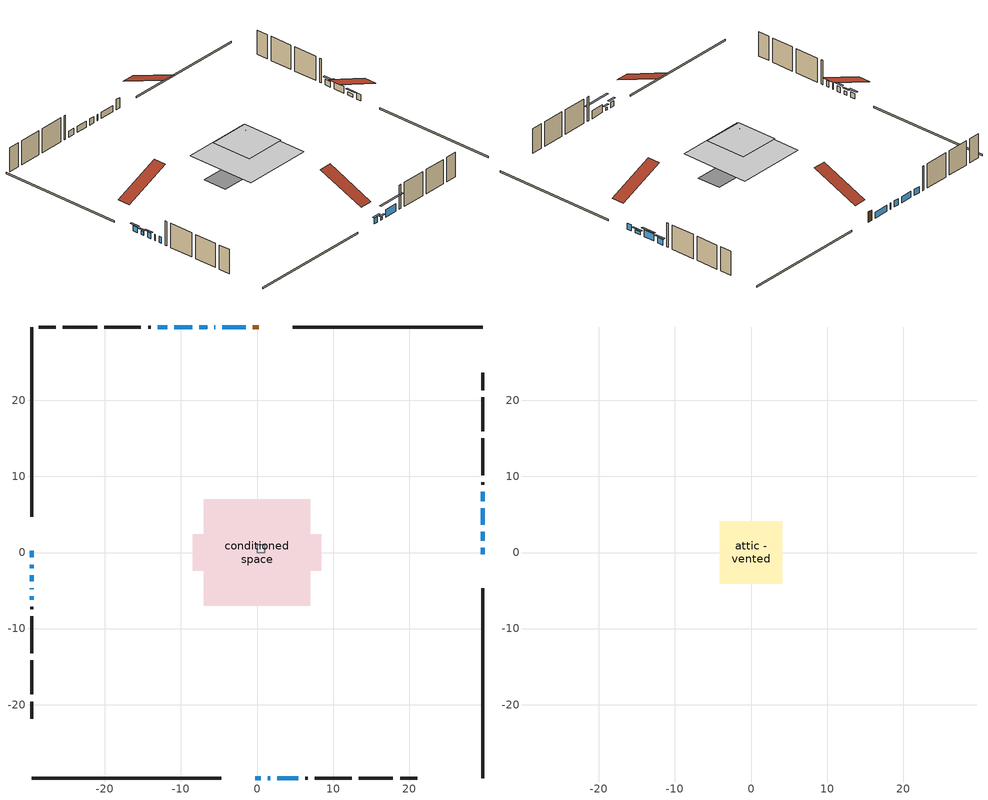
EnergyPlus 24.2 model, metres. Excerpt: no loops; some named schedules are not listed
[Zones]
conditioned space
 floor outside (Floor1 construction): -0.73,-0.73 -0.73,0.73 0.73,0.73 0.73,-0.73 z0
 floor adiabatic (AdiabaticFloorConstruction): -7.01,-7.01 -7.01,7.01 7.01,7.01 7.01,-7.01 z2.44
 floor foundation (Slab1 construction): -8.45,-2.41 -8.45,2.41 8.45,2.41 8.45,-2.41 z0
 wall outside (RimJoist1 construction): 29.65,29.65 4.68,29.65 / -29.65,-29.65 -4.68,-29.65 / -29.65,29.65 -29.65,4.68 / 29.65,-29.65 29.65,-4.68 z0:0.3
 wall outside (AdiabaticWallConstruction 1): 0.26,29.65 -0.57,29.65 z0:2.03
 wall outside (AdiabaticWallConstruction): 29.65,-0.26 29.65,0.6 / -1.49,29.65 -4.54,29.65 / -5.47,29.65 -5.65,29.65 / -6.57,29.65 -7.57,29.65 / -8.5,29.65 -10.85,29.65 / -11.78,29.65 -13.07,29.65 / -29.65,-4.71 -29.65,-4.84 / -29.65,-5.77 -29.65,-6.2 z0:1.22; -0.26,-29.65 0.5,-29.65 / -29.65,0.26 -29.65,-0.66 / -29.65,-3.02 -29.65,-3.78 / 29.65,6.74 29.65,7.96 z0:1.07; 1.43,-29.65 1.74,-29.65 z0:0.51; 2.66,-29.65 5.41,-29.65 z0:1.52; -29.65,-1.58 -29.65,-2.09 z0:0.76; 29.65,1.52 29.65,2.75 z0:0.61; 29.65,3.67 29.65,5.81 z0:1.37
 wall outside (Wall1 construction): -13.99,29.65 -14.33,29.65 / 6.34,-29.65 6.67,-29.65 / -29.65,-7.13 -29.65,-7.46 / 29.65,8.89 29.65,9.22 z0:4.88
 wall outside (Wall2 construction): -15.26,29.65 -20.1,29.65 / 7.6,-29.65 12.44,-29.65 / -29.65,-8.39 -29.65,-13.23 / 29.65,10.15 29.65,14.99 z0:4.88
 wall outside (Wall3 construction): -21.03,29.65 -25.53,29.65 / 13.37,-29.65 17.87,-29.65 / -29.65,-14.16 -29.65,-18.66 / 29.65,15.92 29.65,20.42 z0:4.88
 wall outside (Wall4 construction): -26.46,29.65 -28.72,29.65 / 18.8,-29.65 21.06,-29.65 / -29.65,-19.59 -29.65,-21.85 / 29.65,21.35 29.65,23.61 z0:4.88
 window (WindowConstruction): 29.65,-0.26 29.65,0.6 z0:1.22
 window (WindowConstruction 7): -1.49,29.65 -4.54,29.65 z0:1.22
 window (WindowConstruction 8): -5.47,29.65 -5.64,29.65 z0:1.22
 window (WindowConstruction 9): -6.57,29.65 -7.57,29.65 z0:1.22
 window (WindowConstruction 10): -0.26,-29.65 0.5,-29.65 z0:1.07
 window (WindowConstruction 11): 1.43,-29.65 1.74,-29.65 z0:0.51
 window (WindowConstruction 12): 2.67,-29.65 5.41,-29.65 z0:1.52
 window (WindowConstruction 13): -29.65,0.26 -29.65,-0.65 z0:1.07
 window (WindowConstruction 14): -29.65,-1.58 -29.65,-2.09 z0:0.76
 window (WindowConstruction 15): -29.65,-3.02 -29.65,-3.78 z0:1.07
 window (WindowConstruction 16): -8.5,29.65 -10.85,29.65 z0:1.22
 window (WindowConstruction 1): -11.78,29.65 -13.07,29.65 z0:1.22
 window (WindowConstruction 2): -29.65,-4.71 -29.65,-4.84 z0:1.22
 window (WindowConstruction 3): -29.65,-5.77 -29.65,-6.2 z0:1.22
 window (WindowConstruction 4): 29.65,1.53 29.65,2.75 z0:0.61
 window (WindowConstruction 5): 29.65,3.67 29.65,5.81 z0:1.37
 window (WindowConstruction 6): 29.65,6.74 29.65,7.96 z0:1.07
 door (Door): 0.26,29.65 -0.57,29.65 z0:2.03
 ceiling adiabatic (AdiabaticFloorConstruction): 7.01,-7.01 7.01,7.01 -7.01,7.01 -7.01,-7.01 z2.44
furnace airloop ret air zone
 floor adiabatic (AdiabaticConst): 0,0 0,1 1,1 1,0 z0
 wall adiabatic (AdiabaticConst): 0,1 0,0 1,0 1,1 0,1 z0:1
 ceiling adiabatic (AdiabaticConst): 1,0 1,1 0,1 0,0 z1
attic - vented
 floor to conditioned space (Floor2 construction Reversed): -4.13,-4.13 -4.13,4.13 4.13,4.13 4.13,-4.13 z4.88
 floor to conditioned space (Floor3 construction Reversed): -2.67,-2.67 -2.67,2.67 2.67,2.67 2.67,-2.67 z4.88
 roof outside (Roof1 construction): 1.19,29.65,4.88 1.19,20.2,8.81 3.75,20.2,8.81 3.75,29.65,4.88; -1.19,-29.65,4.88 -1.19,-20.2,8.81 -3.75,-20.2,8.81 -3.75,-29.65,4.88; -29.65,1.19,4.88 -20.2,1.19,8.81 -20.2,3.75,8.81 -29.65,3.75,4.88; 29.65,-1.19,4.88 20.2,-1.19,8.81 20.2,-3.75,8.81 29.65,-3.75,4.88
shading: 0.91,-29.65 -0.67,-29.65 -0.67,-29.94 0.91,-29.94 z1.48; 2.15,-29.65 1.02,-29.65 1.02,-29.94 2.15,-29.94 z0.92; 6.93,-29.65 1.14,-29.65 1.14,-29.94 6.93,-29.94 z3.04; -29.65,-1.07 -29.65,0.67 -29.94,0.67 -29.94,-1.07 z1.48; -29.65,-2.5 -29.65,-1.17 -29.94,-1.17 -29.94,-2.5 z1.17; -29.65,-4.19 -29.65,-2.61 -29.94,-2.61 -29.94,-4.19 z1.48; 29.65,3.16 29.65,1.11 29.94,1.11 29.94,3.16 z1.02; 29.65,6.22 29.65,3.26 29.94,3.26 29.94,6.22 z1.78; 29.65,8.37 29.65,6.33 29.94,6.33 29.94,8.37 z1.48
[Building]
Building 1: Terrain=Suburbs
[Site:Location]
Vancouver Intl AP_BC: Latitude {deg}=49.19; Longitude {deg}=-123.18; Time Zone {hr}=-8; Elevation {m}=4; Keep Site Location Information=Yes
[Site:GroundTemperature:Shallow]
8.06451, 6.96315, 6.87495, 7.3976, 9.49575, 11.5841, 13.3946, 14.5416, 14.639, 13.7062, 11.9418, 9.91751
[Site:WaterMainsTemperature]
Calculation Method=Schedule; Temperature Schedule=mains temperature schedule
[Material] Roughness=Rough; Thermal Absorptance=0.9
Name | Thickness {m} | Conductivity {W/m-K} | Density {kg/m3} | Specific Heat {J/kg-K} | Solar Absorptance | Visible Absorptance
asphalt or fiberglass shingles | 0.00635 | 0.162714 | 1121.4 | 1465.45 | 0.4 | 0.4
ceiling stud and cavity | 0.1397 | 0.0899514 | 65.682 | 1177.47 | 0.7 | 0.7
ceiling stud and cavity 1 | 0.1397 | 0.0900535 | 65.682 | 1177.47 | 0.7 | 0.7
concrete 4.0 in. | 0.1016 | 1.803125 | 2242.8 | 837.4 | 0.7 | 0.7
door material | 0.04445 | 0.188738 | 512.64 | 1214.23 | 0.7 | 0.7
floor covering | 0.0127 | 0.0433444 | 54.468 | 1339.84 | 0.6 | 0.6
floor rigid ins; wall rigid ins | 0.512978 | 0.029427 | 32.04 | 1214.23 | 0.7 | 0.7
floor stud and cavity | 0.1397 | 2.13291 | 92.3553 | 1139.71 | 0.7 | 0.7
floor stud and cavity 1 | 0.1397 | 1.75129 | 37.0049 | 1207.88 | 0.7 | 0.7
furniture material conditioned space 1 | 0.1524 | 0.115458 | 640.8 | 1214.23 | 0.6 | 0.6
gypsum board | 0.00254 | 0.160291 | 801 | 837.4 | 0.6 | 0.6
gypsum board 1 | 0.0127 | 0.160291 | 801 | 837.4 | 0.6 | 0.6
osb sheathing 0.5 in. | 0.0127 | 0.115458 | 512.64 | 1214.23 | 0.7 | 0.7
osb sheathing 0.75 in. | 0.01905 | 0.115458 | 512.64 | 1214.23 | 0.7 | 0.7
rim joist stud and cavity | 0.0508 | 0.145373 | 50.32683 | 1063.81 | 0.6 | 0.6
wall stud and cavity | 0.0889 | 1.11658 | 50.32683 | 1063.81 | 0.7 | 0.7
wall stud and cavity 1 | 0.1397 | 0.104945 | 139.0536 | 1170.24 | 0.7 | 0.7
wall stud and cavity 2 | 0.1397 | 0.105084 | 139.0536 | 1170.24 | 0.7 | 0.7
wall stud and cavity 3 | 0.1397 | 0.10453 | 139.0536 | 1170.24 | 0.7 | 0.7
wall stud and cavity 4 | 0.0889 | 0.380278 | 52.3479 | 1209.89 | 0.7 | 0.7
wall stud and cavity 5 | 0.0889 | 0.391764 | 83.0341 | 1211.67 | 0.7 | 0.7
wood siding | 0.00254 | 0.102417 | 544.68 | 1172.36 | 0.4 | 0.4
wood siding 1 | 0.0254 | 0.102417 | 544.68 | 1172.36 | 0.4 | 0.4
wood siding 2; wood siding 3; wood siding 4 | 0.0254 | 0.102417 | 544.68 | 1172.36 | 0.7 | 0.7
[Material:NoMass]
Adiabatic: Roughness=Rough; Thermal Resistance {m2-K/W}=176.1; Thermal Absorptance=0.9; Solar Absorptance=0.7; Visible Absorptance=0.7
[WindowMaterial:SimpleGlazingSystem]
Name | U-Factor {W/m2-K} | Solar Heat Gain Coefficient
WindowMaterial | 3.62427 | 0.61
WindowMaterial 1 | 3.1547 | 0.64
WindowMaterial 10 | 2.63289 | 0.67
WindowMaterial 11 | 3.21602 | 0.64
WindowMaterial 12 | 3.90306 | 0.6
WindowMaterial 13 | 2.75326 | 0.67
WindowMaterial 2 | 4.89671 | 0.53
WindowMaterial 3 | 3.89568 | 0.6
WindowMaterial 4 | 2.73736 | 0.67
WindowMaterial 5 | 3.06101 | 0.65
WindowMaterial 6 | 2.64254 | 0.67
WindowMaterial 7 | 4.45212 | 0.56
WindowMaterial 8 | 3.09224 | 0.65
WindowMaterial 9 | 3.3398 | 0.63
[Construction]
AdiabaticConst: Adiabatic
AdiabaticFloorConstruction: floor stud and cavity 1, floor rigid ins, osb sheathing 0.75 in., floor covering
AdiabaticWallConstruction: wood siding 3, wall rigid ins, wall stud and cavity 4, gypsum board 1
AdiabaticWallConstruction 1: wood siding 4, wall rigid ins, wall stud and cavity 4, gypsum board 1
Door: door material
Floor1 construction: floor stud and cavity, osb sheathing 0.75 in., floor covering
Floor2 construction Reversed: gypsum board 1, ceiling stud and cavity
Floor3 construction Reversed: gypsum board 1, ceiling stud and cavity 1
furniture construction conditioned space 1: furniture material conditioned space 1
PartitionWallConstruction: gypsum board 1, wall stud and cavity 5, gypsum board 1
RimJoist1 construction: wood siding 2, rim joist stud and cavity
Roof1 construction: asphalt or fiberglass shingles
Slab1 construction: concrete 4.0 in.
Wall1 construction: wood siding, wall stud and cavity, gypsum board
Wall2 construction: wood siding 1, osb sheathing 0.5 in., wall stud and cavity 1, gypsum board 1
Wall3 construction: wood siding 1, osb sheathing 0.5 in., wall stud and cavity 2, gypsum board 1
Wall4 construction: wood siding 1, osb sheathing 0.5 in., wall stud and cavity 3, gypsum board 1
WindowConstruction; WindowConstruction 3: WindowMaterial
WindowConstruction 1: WindowMaterial 1
WindowConstruction 10; WindowConstruction 15: WindowMaterial 9
WindowConstruction 11; WindowConstruction 2: WindowMaterial 2
WindowConstruction 12: WindowMaterial 10
WindowConstruction 13: WindowMaterial 11
WindowConstruction 14: WindowMaterial 12
WindowConstruction 16: WindowMaterial 13
WindowConstruction 4: WindowMaterial 3
WindowConstruction 5: WindowMaterial 4
WindowConstruction 6: WindowMaterial 5
WindowConstruction 7: WindowMaterial 6
WindowConstruction 8: WindowMaterial 7
WindowConstruction 9: WindowMaterial 8
[Zone] Multiplier=1
Name | Volume {m3} | Part of Total Floor Area
attic - vented | 60.8802 | Yes
conditioned space | 478.8 | Yes
furnace airloop ret air zone | 1 | No
[Space]
Name | Zone | Volume {m3} | Space Type
attic - vented 1 | attic - vented | 60.8802
conditioned space 1 | conditioned space | 478.8
furnace airloop ret air space | furnace airloop ret air zone |  | Plenum Space Type
[OtherEquipment] Design Level Calculation Method=EquipmentLevel
Name | Fuel Type | Zone or ZoneList or Space or SpaceList | Schedule | Design Level {W} | Fraction Latent | Fraction Radiant | Fraction Lost
furnace airloop_0 RetCondToDZ; furnace airloop_0 SupCondToDZ; furnace airloop_0 SupSensLkToDZ | None | attic - vented 1 | Always On Discrete | 0 | 0 | 0 | 0
furnace airloop_0 SupLatLkToDZ | None | attic - vented 1 | Always On Discrete | 0 | 1 | 0 | 0
clothes dryer 1 | Electricity | conditioned space 1 | clothes dryer schedule | 0 | 0.015 | 0.081 | 0.85
cooking range 1 | Electricity | conditioned space 1 | cooking range schedule | 0 | 0.08 | 0.432 | 0.2
furnace airloop_0 SupCondToLv; furnace airloop_0 SupSensLkToCond; mech vent house fan sensible load | None | conditioned space 1 | Always On Discrete | 0 | 0 | 0 | 0
furnace airloop_0 SupLatLkToCond; mech vent house fan latent load | None | conditioned space 1 | Always On Discrete | 0 | 1 | 0 | 0
general water use latent | None | conditioned space 1 | general water use schedule | 62.594 | 1 | 0 | 0
general water use sensible | None | conditioned space 1 | general water use schedule | -61.6891 | 0 | 0.6 | 0
water heater energy adjustment1 | NaturalGas | conditioned space 1 | Always On Discrete | 0.01 | 0 | 0 | 1
furnace airloop_0 RetCondToRP; furnace airloop_0 RetSensLkToRP | None | furnace airloop ret air space | Always On Discrete | 0 | 0 | 0 | 0
furnace airloop_0 RetLatLkToRP | None | furnace airloop ret air space | Always On Discrete | 0 | 1 | 0 | 0
[ZoneInfiltration:DesignFlowRate] Schedule=Always On Discrete; Design Flow Rate Calculation Method=Flow/Zone; Design Flow Rate {m3/s}=0
Name | Zone or ZoneList or Space or SpaceList
attic_vented 1 duct leakage imbalance infil flow | attic - vented 1
infil flow; natural vent flow; whole house fan flow | conditioned space 1
[ZoneInfiltration:EffectiveLeakageArea]
infil attic - vented 1: Zone or Space=attic - vented 1; Schedule=Always On Discrete; Effective Air Leakage Area {cm2}=3998.07; Stack Coefficient=0.000273631; Wind Coefficient=1.11764e-05
[ZoneMixing] Schedule=Always On Continuous; Design Flow Rate Calculation Method=Flow/Zone; Design Flow Rate {m3/s}=0
Name | Zone or Space | Source Zone or Space
furnace airloop_0 ZoneMixCondToDZ mix; whole house fan mix | attic - vented | conditioned space
furnace airloop_0 ZoneMixDZToCond mix | conditioned space | attic - vented
[SurfaceProperty:ExposedFoundationPerimeter]
Slab1: Exposed Perimeter Calculation Method=TotalExposedPerimeter; Total Exposed Perimeter {m}=43.434
[InternalMass] Zone or ZoneList=conditioned space; Space or SpaceList=conditioned space 1
Name | Construction | Surface Area {m2}
furniture mass conditioned space 1 | furniture construction conditioned space 1 | 112.088
partition wall mass | PartitionWallConstruction | 280.219
[Lights]
interior lighting: Zone or ZoneList or Space or SpaceList=conditioned space 1; Schedule=interior lighting schedule; Design Level Calculation Method=LightingLevel; Lighting Level {W}=343.2; Return Air Fraction=0; Fraction Radiant=0.6; Fraction Visible=0.2; Fraction Replaceable=1
[People]
occupants: Zone or ZoneList or Space or SpaceList=conditioned space 1; Number of People Schedule=occupants schedule; Number of People Calculation Method=People; Number of People=3; Fraction Radiant=0.314171; Sensible Heat Fraction=0.56303; Activity Level Schedule=occupants activity schedule; Carbon Dioxide Generation Rate {m3/s-W}=0; Enable ASHRAE 55 Comfort Warnings=No; Mean Radiant Temperature Calculation Type=EnclosureAveraged
[ElectricEquipment] Zone or ZoneList or Space or SpaceList=conditioned space 1; Design Level Calculation Method=EquipmentLevel
Name | Schedule | Design Level {W} | Fraction Latent | Fraction Radiant | Fraction Lost
clothes dryer | clothes dryer schedule | 140.772 | 0.015 | 0.081 | 0.85
clothes washer | clothes washer schedule | 32.1985 | 0.03 | 0.162 | 0.7
cooking range | cooking range schedule | 215.147 | 0.08 | 0.432 | 0.2
dishwasher | dishwasher schedule | 66.8632 | 0.3 | 0.18 | 0.4
fridge | fridge schedule | 72.9452 | 0 | 0.6 | 0
mech vent bath fan 0 | mech vent bath fan 0 schedule | 25.1 | 0 | 0 | 1
mech vent bath fan 1 | mech vent bath fan 1 schedule | 25.1 | 0 | 0 | 1
mech vent house fan | mech vent house fan schedule | 0 | 0 | 0 | 1
mech vent house fan cfis | mech vent house fan cfis schedule | 0 | 0 | 0 | 0
mech vent range fan 0 | mech vent range fan 0 schedule | 57 | 0 | 0 | 1
misc plug loads | misc plug loads schedule | 494.7 | 0.045 | 0.513 | 0.1
whole house fan | Always On Discrete | 0 | 0 | 0 | 1
[SpaceList]
Plenum Space Type: furnace airloop ret air space
[AirLoopHVAC:ReturnPlenum]
Air Loop HVAC Return Plenum 1: Zone=furnace airloop ret air zone
[Foundation:Kiva]
Foundation Kiva 1: Initial Indoor Air Temperature {C}=18; Wall Height Above Grade {m}=0.1016; Wall Depth Below Slab {m}=0.2032
[Foundation:Kiva:Settings]
Soil Conductivity {W/m-K}=0.849921; Soil Density {kg/m3}=1842.3; Soil Specific Heat {J/kg-K}=418.7; Ground Solar Absorptivity=0.9; Ground Thermal Absorptivity=0.9; Ground Surface Roughness {m}=0.03; Far-Field Width {m}=40; Deep-Ground Boundary Condition=ZeroFlux; Deep-Ground Depth {m}=40; Minimum Cell Dimension {m}=0.2; Maximum Cell Growth Coefficient=3; Simulation Timestep=Timestep
[Exterior:Lights]
exterior lighting: Schedule=exterior lighting schedule; Design Level {W}=75.6
[EnergyManagementSystem:Sensor] Output:Variable or Output:Meter Index Key=attic - vented
Name | Output:Variable or Output:Meter
furnace_airloop_0_DZ_T_s | Zone Air Temperature
furnace_airloop_0_DZ_W_s | Zone Mean Air Humidity Ratio
[Schedule:Constant]
Name | Hourly Value
Always On Discrete; Always On Continuous; mech vent house fan schedule; mech vent house fan cfis schedule | 1
occupants activity schedule | 117.228
fridge schedule | 0
[Schedule:Week:Daily]
interior lighting schedule Week Rule - Jan1-Jan27: interior lighting schedule day, interior lighting schedule day, interior lighting schedule day, interior lighting schedule day, interior lighting schedule day, interior lighting schedule day, interior lighting schedule day, interior lighting schedule default day, interior lighting schedule default day, interior lighting schedule default day, interior lighting schedule default day, interior lighting schedule default day
interior lighting schedule Week Rule - Jan28-Feb3: interior lighting schedule day, interior lighting schedule day, interior lighting schedule day, interior lighting schedule day, interior lighting schedule day 1, interior lighting schedule day 1, interior lighting schedule day 1, interior lighting schedule default day, interior lighting schedule default day, interior lighting schedule default day, interior lighting schedule default day, interior lighting schedule default day
interior lighting schedule Week Rule - Feb4-Feb24: interior lighting schedule day 1, interior lighting schedule day 1, interior lighting schedule day 1, interior lighting schedule day 1, interior lighting schedule day 1, interior lighting schedule day 1, interior lighting schedule day 1, interior lighting schedule default day, interior lighting schedule default day, interior lighting schedule default day, interior lighting schedule default day, interior lighting schedule default day
interior lighting schedule Week Rule - Feb25-Mar3: interior lighting schedule day 1, interior lighting schedule day 1, interior lighting schedule day 1, interior lighting schedule day 1, interior lighting schedule day 2, interior lighting schedule day 2, interior lighting schedule day 2, interior lighting schedule default day, interior lighting schedule default day, interior lighting schedule default day, interior lighting schedule default day, interior lighting schedule default day
interior lighting schedule Week Rule - Mar4-Mar31: interior lighting schedule day 2, interior lighting schedule day 2, interior lighting schedule day 2, interior lighting schedule day 2, interior lighting schedule day 2, interior lighting schedule day 2, interior lighting schedule day 2, interior lighting schedule default day, interior lighting schedule default day, interior lighting schedule default day, interior lighting schedule default day, interior lighting schedule default day
interior lighting schedule Week Rule - Apr1-Apr28: interior lighting schedule day 3, interior lighting schedule day 3, interior lighting schedule day 3, interior lighting schedule day 3, interior lighting schedule day 3, interior lighting schedule day 3, interior lighting schedule day 3, interior lighting schedule default day, interior lighting schedule default day, interior lighting schedule default day, interior lighting schedule default day, interior lighting schedule default day
interior lighting schedule Week Rule - Apr29-May5: interior lighting schedule day 3, interior lighting schedule day 3, interior lighting schedule day 4, interior lighting schedule day 4, interior lighting schedule day 4, interior lighting schedule day 4, interior lighting schedule day 4, interior lighting schedule default day, interior lighting schedule default day, interior lighting schedule default day, interior lighting schedule default day, interior lighting schedule default day
interior lighting schedule Week Rule - May6-May26: interior lighting schedule day 4, interior lighting schedule day 4, interior lighting schedule day 4, interior lighting schedule day 4, interior lighting schedule day 4, interior lighting schedule day 4, interior lighting schedule day 4, interior lighting schedule default day, interior lighting schedule default day, interior lighting schedule default day, interior lighting schedule default day, interior lighting schedule default day
interior lighting schedule Week Rule - May27-Jun2: interior lighting schedule day 4, interior lighting schedule day 4, interior lighting schedule day 4, interior lighting schedule day 4, interior lighting schedule day 4, interior lighting schedule day 5, interior lighting schedule day 5, interior lighting schedule default day, interior lighting schedule default day, interior lighting schedule default day, interior lighting schedule default day, interior lighting schedule default day
interior lighting schedule Week Rule - Jun3-Jun30: interior lighting schedule day 5, interior lighting schedule day 5, interior lighting schedule day 5, interior lighting schedule day 5, interior lighting schedule day 5, interior lighting schedule day 5, interior lighting schedule day 5, interior lighting schedule default day, interior lighting schedule default day, interior lighting schedule default day, interior lighting schedule default day, interior lighting schedule default day
interior lighting schedule Week Rule - Jul1-Jul28: interior lighting schedule day 6, interior lighting schedule day 6, interior lighting schedule day 6, interior lighting schedule day 6, interior lighting schedule day 6, interior lighting schedule day 6, interior lighting schedule day 6, interior lighting schedule default day, interior lighting schedule default day, interior lighting schedule default day, interior lighting schedule default day, interior lighting schedule default day
interior lighting schedule Week Rule - Jul29-Aug4: interior lighting schedule day 6, interior lighting schedule day 6, interior lighting schedule day 6, interior lighting schedule day 7, interior lighting schedule day 7, interior lighting schedule day 7, interior lighting schedule day 7, interior lighting schedule default day, interior lighting schedule default day, interior lighting schedule default day, interior lighting schedule default day, interior lighting schedule default day
interior lighting schedule Week Rule - Aug5-Aug25: interior lighting schedule day 7, interior lighting schedule day 7, interior lighting schedule day 7, interior lighting schedule day 7, interior lighting schedule day 7, interior lighting schedule day 7, interior lighting schedule day 7, interior lighting schedule default day, interior lighting schedule default day, interior lighting schedule default day, interior lighting schedule default day, interior lighting schedule default day
interior lighting schedule Week Rule - Aug26-Sep1: interior lighting schedule day 7, interior lighting schedule day 7, interior lighting schedule day 7, interior lighting schedule day 7, interior lighting schedule day 7, interior lighting schedule day 7, interior lighting schedule day 8, interior lighting schedule default day, interior lighting schedule default day, interior lighting schedule default day, interior lighting schedule default day, interior lighting schedule default day
interior lighting schedule Week Rule - Sep2-Sep29: interior lighting schedule day 8, interior lighting schedule day 8, interior lighting schedule day 8, interior lighting schedule day 8, interior lighting schedule day 8, interior lighting schedule day 8, interior lighting schedule day 8, interior lighting schedule default day, interior lighting schedule default day, interior lighting schedule default day, interior lighting schedule default day, interior lighting schedule default day
interior lighting schedule Week Rule - Sep30-Oct6: interior lighting schedule day 8, interior lighting schedule day 9, interior lighting schedule day 9, interior lighting schedule day 9, interior lighting schedule day 9, interior lighting schedule day 9, interior lighting schedule day 9, interior lighting schedule default day, interior lighting schedule default day, interior lighting schedule default day, interior lighting schedule default day, interior lighting schedule default day
interior lighting schedule Week Rule - Oct7-Oct27: interior lighting schedule day 9, interior lighting schedule day 9, interior lighting schedule day 9, interior lighting schedule day 9, interior lighting schedule day 9, interior lighting schedule day 9, interior lighting schedule day 9, interior lighting schedule default day, interior lighting schedule default day, interior lighting schedule default day, interior lighting schedule default day, interior lighting schedule default day
interior lighting schedule Week Rule - Oct28-Nov3: interior lighting schedule day 9, interior lighting schedule day 9, interior lighting schedule day 9, interior lighting schedule day 9, interior lighting schedule day 10, interior lighting schedule day 10, interior lighting schedule day 10, interior lighting schedule default day, interior lighting schedule default day, interior lighting schedule default day, interior lighting schedule default day, interior lighting schedule default day
interior lighting schedule Week Rule - Nov4-Nov24: interior lighting schedule day 10, interior lighting schedule day 10, interior lighting schedule day 10, interior lighting schedule day 10, interior lighting schedule day 10, interior lighting schedule day 10, interior lighting schedule day 10, interior lighting schedule default day, interior lighting schedule default day, interior lighting schedule default day, interior lighting schedule default day, interior lighting schedule default day
interior lighting schedule Week Rule - Nov25-Dec1: interior lighting schedule day 10, interior lighting schedule day 10, interior lighting schedule day 10, interior lighting schedule day 10, interior lighting schedule day 10, interior lighting schedule day 10, interior lighting schedule day 11, interior lighting schedule default day, interior lighting schedule default day, interior lighting schedule default day, interior lighting schedule default day, interior lighting schedule default day
interior lighting schedule Week Rule - Dec2-Dec31: interior lighting schedule day 11, interior lighting schedule day 11, interior lighting schedule day 11, interior lighting schedule day 11, interior lighting schedule day 11, interior lighting schedule day 11, interior lighting schedule day 11, interior lighting schedule default day, interior lighting schedule default day, interior lighting schedule default day, interior lighting schedule default day, interior lighting schedule default day
occupants schedule Week Rule - Jan1-Dec31: occupants schedule day, occupants schedule day, occupants schedule day, occupants schedule day, occupants schedule day, occupants schedule day, occupants schedule day, occupants schedule default day, occupants schedule default day, occupants schedule default day, occupants schedule default day, occupants schedule default day
clothes dryer schedule Week Rule - Jan1-Dec31: clothes dryer schedule day, clothes dryer schedule day, clothes dryer schedule day, clothes dryer schedule day, clothes dryer schedule day, clothes dryer schedule day, clothes dryer schedule day, clothes dryer schedule default day, clothes dryer schedule default day, clothes dryer schedule default day, clothes dryer schedule default day, clothes dryer schedule default day
clothes washer schedule Week Rule - Jan1-Dec31: clothes washer schedule day, clothes washer schedule day, clothes washer schedule day, clothes washer schedule day, clothes washer schedule day, clothes washer schedule day, clothes washer schedule day, clothes washer schedule default day, clothes washer schedule default day, clothes washer schedule default day, clothes washer schedule default day, clothes washer schedule default day
cooking range schedule Week Rule - Jan1-Dec31: cooking range schedule day, cooking range schedule day, cooking range schedule day, cooking range schedule day, cooking range schedule day, cooking range schedule day, cooking range schedule day, cooking range schedule default day, cooking range schedule default day, cooking range schedule default day, cooking range schedule default day, cooking range schedule default day
dishwasher schedule Week Rule - Jan1-Dec31: dishwasher schedule day, dishwasher schedule day, dishwasher schedule day, dishwasher schedule day, dishwasher schedule day, dishwasher schedule day, dishwasher schedule day, dishwasher schedule default day, dishwasher schedule default day, dishwasher schedule default day, dishwasher schedule default day, dishwasher schedule default day
mech vent bath fan 0 schedule Week Rule - Jan1-Dec31: mech vent bath fan 0 schedule day, mech vent bath fan 0 schedule day, mech vent bath fan 0 schedule day, mech vent bath fan 0 schedule day, mech vent bath fan 0 schedule day, mech vent bath fan 0 schedule day, mech vent bath fan 0 schedule day, mech vent bath fan 0 schedule default day, mech vent bath fan 0 schedule default day, mech vent bath fan 0 schedule default day, mech vent bath fan 0 schedule default day, mech vent bath fan 0 schedule default day
mech vent bath fan 1 schedule Week Rule - Jan1-Dec31: mech vent bath fan 1 schedule day, mech vent bath fan 1 schedule day, mech vent bath fan 1 schedule day, mech vent bath fan 1 schedule day, mech vent bath fan 1 schedule day, mech vent bath fan 1 schedule day, mech vent bath fan 1 schedule day, mech vent bath fan 1 schedule default day, mech vent bath fan 1 schedule default day, mech vent bath fan 1 schedule default day, mech vent bath fan 1 schedule default day, mech vent bath fan 1 schedule default day
mech vent range fan 0 schedule Week Rule - Jan1-Dec31: mech vent range fan 0 schedule day, mech vent range fan 0 schedule day, mech vent range fan 0 schedule day, mech vent range fan 0 schedule day, mech vent range fan 0 schedule day, mech vent range fan 0 schedule day, mech vent range fan 0 schedule day, mech vent range fan 0 schedule default day, mech vent range fan 0 schedule default day, mech vent range fan 0 schedule default day, mech vent range fan 0 schedule default day, mech vent range fan 0 schedule default day
misc plug loads schedule Week Rule - Jan1-Dec31: misc plug loads schedule day, misc plug loads schedule day, misc plug loads schedule day, misc plug loads schedule day, misc plug loads schedule day, misc plug loads schedule day, misc plug loads schedule day, misc plug loads schedule default day, misc plug loads schedule default day, misc plug loads schedule default day, misc plug loads schedule default day, misc plug loads schedule default day
general water use schedule Week Rule - Jan1-Dec31: general water use schedule day, general water use schedule day, general water use schedule day, general water use schedule day, general water use schedule day, general water use schedule day, general water use schedule day, general water use schedule default day, general water use schedule default day, general water use schedule default day, general water use schedule default day, general water use schedule default day
exterior lighting schedule Week Rule - Jan1-Jan27: exterior lighting schedule day, exterior lighting schedule day, exterior lighting schedule day, exterior lighting schedule day, exterior lighting schedule day, exterior lighting schedule day, exterior lighting schedule day, exterior lighting schedule default day, exterior lighting schedule default day, exterior lighting schedule default day, exterior lighting schedule default day, exterior lighting schedule default day
exterior lighting schedule Week Rule - Jan28-Feb3: exterior lighting schedule day, exterior lighting schedule day, exterior lighting schedule day, exterior lighting schedule day, exterior lighting schedule day 1, exterior lighting schedule day 1, exterior lighting schedule day 1, exterior lighting schedule default day, exterior lighting schedule default day, exterior lighting schedule default day, exterior lighting schedule default day, exterior lighting schedule default day
exterior lighting schedule Week Rule - Feb4-Feb24: exterior lighting schedule day 1, exterior lighting schedule day 1, exterior lighting schedule day 1, exterior lighting schedule day 1, exterior lighting schedule day 1, exterior lighting schedule day 1, exterior lighting schedule day 1, exterior lighting schedule default day, exterior lighting schedule default day, exterior lighting schedule default day, exterior lighting schedule default day, exterior lighting schedule default day
exterior lighting schedule Week Rule - Feb25-Mar3: exterior lighting schedule day 1, exterior lighting schedule day 1, exterior lighting schedule day 1, exterior lighting schedule day 1, exterior lighting schedule day 2, exterior lighting schedule day 2, exterior lighting schedule day 2, exterior lighting schedule default day, exterior lighting schedule default day, exterior lighting schedule default day, exterior lighting schedule default day, exterior lighting schedule default day
exterior lighting schedule Week Rule - Mar4-Mar31: exterior lighting schedule day 2, exterior lighting schedule day 2, exterior lighting schedule day 2, exterior lighting schedule day 2, exterior lighting schedule day 2, exterior lighting schedule day 2, exterior lighting schedule day 2, exterior lighting schedule default day, exterior lighting schedule default day, exterior lighting schedule default day, exterior lighting schedule default day, exterior lighting schedule default day
exterior lighting schedule Week Rule - Apr1-Apr28: exterior lighting schedule day 3, exterior lighting schedule day 3, exterior lighting schedule day 3, exterior lighting schedule day 3, exterior lighting schedule day 3, exterior lighting schedule day 3, exterior lighting schedule day 3, exterior lighting schedule default day, exterior lighting schedule default day, exterior lighting schedule default day, exterior lighting schedule default day, exterior lighting schedule default day
exterior lighting schedule Week Rule - Apr29-May5: exterior lighting schedule day 3, exterior lighting schedule day 3, exterior lighting schedule day 4, exterior lighting schedule day 4, exterior lighting schedule day 4, exterior lighting schedule day 4, exterior lighting schedule day 4, exterior lighting schedule default day, exterior lighting schedule default day, exterior lighting schedule default day, exterior lighting schedule default day, exterior lighting schedule default day
[Schedule:Year]
interior lighting schedule: interior lighting schedule Week Rule - Jan1-Jan27, 1, 1, 1, 27, interior lighting schedule Week Rule - Jan28-Feb3, 1, 28, 2, 3, interior lighting schedule Week Rule - Feb4-Feb24, 2, 4, 2, 24, interior lighting schedule Week Rule - Feb25-Mar3, 2, 25, 3, 3, interior lighting schedule Week Rule - Mar4-Mar31, 3, 4, 3, 31, interior lighting schedule Week Rule - Apr1-Apr28, 4, 1, 4, 28, interior lighting schedule Week Rule - Apr29-May5, 4, 29, 5, 5, interior lighting schedule Week Rule - May6-May26, 5, 6, 5, 26, interior lighting schedule Week Rule - May27-Jun2, 5, 27, 6, 2, interior lighting schedule Week Rule - Jun3-Jun30, 6, 3, 6, 30, interior lighting schedule Week Rule - Jul1-Jul28, 7, 1, 7, 28, interior lighting schedule Week Rule - Jul29-Aug4, 7, 29, 8, 4, interior lighting schedule Week Rule - Aug5-Aug25, 8, 5, 8, 25, interior lighting schedule Week Rule - Aug26-Sep1, 8, 26, 9, 1, interior lighting schedule Week Rule - Sep2-Sep29, 9, 2, 9, 29, interior lighting schedule Week Rule - Sep30-Oct6, 9, 30, 10, 6, interior lighting schedule Week Rule - Oct7-Oct27, 10, 7, 10, 27, interior lighting schedule Week Rule - Oct28-Nov3, 10, 28, 11, 3, interior lighting schedule Week Rule - Nov4-Nov24, 11, 4, 11, 24, interior lighting schedule Week Rule - Nov25-Dec1, 11, 25, 12, 1, interior lighting schedule Week Rule - Dec2-Dec31, 12, 2, 12, 31
occupants schedule: occupants schedule Week Rule - Jan1-Dec31, 1, 1, 12, 31
clothes dryer schedule: clothes dryer schedule Week Rule - Jan1-Dec31, 1, 1, 12, 31
clothes washer schedule: clothes washer schedule Week Rule - Jan1-Dec31, 1, 1, 12, 31
cooking range schedule: cooking range schedule Week Rule - Jan1-Dec31, 1, 1, 12, 31
dishwasher schedule: dishwasher schedule Week Rule - Jan1-Dec31, 1, 1, 12, 31
mech vent bath fan 0 schedule: mech vent bath fan 0 schedule Week Rule - Jan1-Dec31, 1, 1, 12, 31
mech vent bath fan 1 schedule: mech vent bath fan 1 schedule Week Rule - Jan1-Dec31, 1, 1, 12, 31
mech vent range fan 0 schedule: mech vent range fan 0 schedule Week Rule - Jan1-Dec31, 1, 1, 12, 31
misc plug loads schedule: misc plug loads schedule Week Rule - Jan1-Dec31, 1, 1, 12, 31
general water use schedule: general water use schedule Week Rule - Jan1-Dec31, 1, 1, 12, 31
exterior lighting schedule: exterior lighting schedule Week Rule - Jan1-Jan27, 1, 1, 1, 27, exterior lighting schedule Week Rule - Jan28-Feb3, 1, 28, 2, 3, exterior lighting schedule Week Rule - Feb4-Feb24, 2, 4, 2, 24, exterior lighting schedule Week Rule - Feb25-Mar3, 2, 25, 3, 3, exterior lighting schedule Week Rule - Mar4-Mar31, 3, 4, 3, 31, exterior lighting schedule Week Rule - Apr1-Apr28, 4, 1, 4, 28, exterior lighting schedule Week Rule - Apr29-May5, 4, 29, 5, 5, exterior lighting schedule Week Rule - May6-May26, 5, 6, 5, 26, exterior lighting schedule Week Rule - May27-Jun2, 5, 27, 6, 2, exterior lighting schedule Week Rule - Jun3-Jun30, 6, 3, 6, 30, exterior lighting schedule Week Rule - Jul1-Jul28, 7, 1, 7, 28, exterior lighting schedule Week Rule - Jul29-Aug4, 7, 29, 8, 4, exterior lighting schedule Week Rule - Aug5-Aug25, 8, 5, 8, 25, exterior lighting schedule Week Rule - Aug26-Sep1, 8, 26, 9, 1, exterior lighting schedule Week Rule - Sep2-Sep29, 9, 2, 9, 29, exterior lighting schedule Week Rule - Sep30-Oct6, 9, 30, 10, 6, exterior lighting schedule Week Rule - Oct7-Oct27, 10, 7, 10, 27, exterior lighting schedule Week Rule - Oct28-Nov3, 10, 28, 11, 3, exterior lighting schedule Week Rule - Nov4-Nov24, 11, 4, 11, 24, exterior lighting schedule Week Rule - Nov25-Dec1, 11, 25, 12, 1, exterior lighting schedule Week Rule - Dec2-Dec31, 12, 2, 12, 31
[Schedule:Compact]
mains temperature schedule: Through: 01/01, For: AllDays, Until: 24:00, 11.375, Through: 01/02, For: AllDays, Until: 24:00, 11.3367, Through: 01/03, For: AllDays, Until: 24:00, 11.2994, Through: 01/04, For: AllDays, Until: 24:00, 11.2628, Through: 01/05, For: AllDays, Until: 24:00, 11.2267, Through: 01/06, For: AllDays, Until: 24:00, 11.1917, Through: 01/07, For: AllDays, Until: 24:00, 11.1578, Through: 01/08, For: AllDays, Until: 24:00, 11.1244, Through: 01/09, For: AllDays, Until: 24:00, 11.0917, Through: 01/10, For: AllDays, Until: 24:00, 11.06, Through: 01/11, For: AllDays, Until: 24:00, 11.0289, Through: 01/12, For: AllDays, Until: 24:00, 10.9989, Through: 01/13, For: AllDays, Until: 24:00, 10.97, Through: 01/14, For: AllDays, Until: 24:00, 10.9417, Through: 01/15, For: AllDays, Until: 24:00, 10.9139, Through: 01/16, For: AllDays, Until: 24:00, 10.8878, Through: 01/17, For: AllDays, Until: 24:00, 10.8622, Through: 01/18, For: AllDays, Until: 24:00, 10.8372, Through: 01/19, For: AllDays, Until: 24:00, 10.8133, Through: 01/20, For: AllDays, Until: 24:00, 10.7906, Through: 01/21, For: AllDays, Until: 24:00, 10.7683, Through: 01/22, For: AllDays, Until: 24:00, 10.7478, Through: 01/23, For: AllDays, Until: 24:00, 10.7272, Through: 01/24, For: AllDays, Until: 24:00, 10.7083, Through: 01/25, For: AllDays, Until: 24:00, 10.69, Through: 01/26, For: AllDays, Until: 24:00, 10.6728, Through: 01/27, For: AllDays, Until: 24:00, 10.6567, Through: 01/28, For: AllDays, Until: 24:00, 10.6411, Through: 01/29, For: AllDays, Until: 24:00, 10.6267, Through: 01/30, For: AllDays, Until: 24:00, 10.6133, Through: 01/31, For: AllDays, Until: 24:00, 10.6011, Through: 02/01, For: AllDays, Until: 24:00, 10.59, Through: 02/02, For: AllDays, Until: 24:00, 10.5794, Through: 02/03, For: AllDays, Until: 24:00, 10.57, Through: 02/04, For: AllDays, Until: 24:00, 10.5617, Through: 02/05, For: AllDays, Until: 24:00, 10.5539, Through: 02/06, For: AllDays, Until: 24:00, 10.5478, Through: 02/07, For: AllDays, Until: 24:00, 10.5422, Through: 02/08, For: AllDays, Until: 24:00, 10.5378, Through: 02/09, For: AllDays, Until: 24:00, 10.5339, Through: 02/10, For: AllDays, Until: 24:00, 10.5317, Through: 02/11, For: AllDays, Until: 24:00, 10.53, Through: 02/12, For: AllDays, Until: 24:00, 10.53, Through: 02/13, For: AllDays, Until: 24:00, 10.5306, Through: 02/14, For: AllDays, Until: 24:00, 10.5317, Through: 02/15, For: AllDays, Until: 24:00, 10.5344, Through: 02/16, For: AllDays, Until: 24:00, 10.5378, Through: 02/17, For: AllDays, Until: 24:00, 10.5428, Through: 02/18, For: AllDays, Until: 24:00, 10.5483, Through: 02/19, For: AllDays, Until: 24:00, 10.5544, Through: 02/20, For: AllDays, Until: 24:00, 10.5622, Through: 02/21, For: AllDays, Until: 24:00, 10.5706, Through: 02/22, For: AllDays, Until: 24:00, 10.5806, Through: 02/23, For: AllDays, Until: 24:00, 10.5911, Through: 02/24, For: AllDays, Until: 24:00, 10.6022, Through: 02/25, For: AllDays, Until: 24:00, 10.615, Through: 02/26, For: AllDays, Until: 24:00, 10.6283, Through: 02/27, For: AllDays, Until: 24:00, 10.6428, Through: 02/28, For: AllDays, Until: 24:00, 10.6583, Through: 03/01, For: AllDays, Until: 24:00, 10.6744, Through: 03/02, For: AllDays, Until: 24:00, 10.6917, Through: 03/03, For: AllDays, Until: 24:00, 10.71, Through: 03/04, For: AllDays, Until: 24:00, 10.7294, Through: 03/05, For: AllDays, Until: 24:00, 10.7494, Through: 03/06, For: AllDays, Until: 24:00, 10.7706, Through: 03/07, For: AllDays, Until: 24:00, 10.7928, Through: 03/08, For: AllDays, Until: 24:00, 10.8161, Through: 03/09, For: AllDays, Until: 24:00, 10.84, Through: 03/10, For: AllDays, Until: 24:00, 10.8644, Through: 03/11, For: AllDays, Until: 24:00, 10.8906, Through: 03/12, For: AllDays, Until: 24:00, 10.9167, Through: 03/13, For: AllDays, Until: 24:00, 10.9444, Through: 03/14, For: AllDays, Until: 24:00, 10.9728, Through: 03/15, For: AllDays, Until: 24:00, 11.0022, Through: 03/16, For: AllDays, Until: 24:00, 11.0322, Through: 03/17, For: AllDays, Until: 24:00, 11.0633, Through: 03/18, For: AllDays, Until: 24:00, 11.095, Through: 03/19, For: AllDays, Until: 24:00, 11.1278, Through: 03/20, For: AllDays, Until: 24:00, 11.1611, Through: 03/21, For: AllDays, Until: 24:00, 11.1956, Through: 03/22, For: AllDays, Until: 24:00, 11.2306, Through: 03/23, For: AllDays, Until: 24:00, 11.2667, Through: 03/24, For: AllDays, Until: 24:00, 11.3033, Through: 03/25, For: AllDays, Until: 24:00, 11.3406, Through: 03/26, For: AllDays, Until: 24:00, 11.3789, Through: 03/27, For: AllDays, Until: 24:00, 11.4178, Through: 03/28, For: AllDays, Until: 24:00, 11.4572, Through: 03/29, For: AllDays, Until: 24:00, 11.4978, Through: 03/30, For: AllDays, Until: 24:00, 11.5389, Through: 03/31, For: AllDays, Until: 24:00, 11.5811, Through: 04/01, For: AllDays, Until: 24:00, 11.6233, Through: 04/02, For: AllDays, Until: 24:00, 11.6667, Through: 04/03, For: AllDays, Until: 24:00, 11.7106, Through: 04/04, For: AllDays, Until: 24:00, 11.755, Through: 04/05, For: AllDays, Until: 24:00, 11.8006, Through: 04/06, For: AllDays, Until: 24:00, 11.8461, Through: 04/07, For: AllDays, Until: 24:00, 11.8928, Through: 04/08, For: AllDays, Until: 24:00, 11.9394, Through: 04/09, For: AllDays, Until: 24:00, 11.9872, Through: 04/10, For: AllDays, Until: 24:00, 12.0356, Through: 04/11, For: AllDays, Until: 24:00, 12.0844, Through: 04/12, For: AllDays, Until: 24:00, 12.1333, Through: 04/13, For: AllDays, Until: 24:00, 12.1833, Through: 04/14, For: AllDays, Until: 24:00, 12.2339, Through: 04/15, For: AllDays, Until: 24:00, 12.2844, Through: 04/16, For: AllDays, Until: 24:00, 12.3361, Through: 04/17, For: AllDays, Until: 24:00, 12.3878, Through: 04/18, For: AllDays, Until: 24:00, 12.44, Through: 04/19, For: AllDays, Until: 24:00, 12.4928, Through: 04/20, For: AllDays, Until: 24:00, 12.5456, Through: 04/21, For: AllDays, Until: 24:00, 12.5994, Through: 04/22, For: AllDays, Until: 24:00, 12.6533, Through: 04/23, For: AllDays, Until: 24:00, 12.7072, Through: 04/24, For: AllDays, Until: 24:00, 12.7622, Through: 04/25, For: AllDays, Until: 24:00, 12.8172, Through: 04/26, For: AllDays, Until: 24:00, 12.8722, Through: 04/27, For: AllDays, Until: 24:00, 12.9278, Through: 04/28, For: AllDays, Until: 24:00, 12.9839, Through: 04/29, For: AllDays, Until: 24:00, 13.04, Through: 04/30, For: AllDays, Until: 24:00, 13.0961, Through: 05/01, For: AllDays, Until: 24:00, 13.1533, Through: 05/02, For: AllDays, Until: 24:00, 13.21, Through: 05/03, For: AllDays, Until: 24:00, 13.2672, Through: 05/04, For: AllDays, Until: 24:00, 13.3244, Through: 05/05, For: AllDays, Until: 24:00, 13.3817, Through: 05/06, For: AllDays, Until: 24:00, 13.4394, Through: 05/07, For: AllDays, Until: 24:00, 13.4972, Through: 05/08, For: AllDays, Until: 24:00, 13.555, Through: 05/09, For: AllDays, Until: 24:00, 13.6133, Through: 05/10, For: AllDays, Until: 24:00, 13.6711, Through: 05/11, For: AllDays, Until: 24:00, 13.7294, Through: 05/12, For: AllDays, Until: 24:00, 13.7878, Through: 05/13, For: AllDays, Until: 24:00, 13.8461, Through: 05/14, For: AllDays, Until: 24:00, 13.9044, Through: 05/15, For: AllDays, Until: 24:00, 13.9628, Through: 05/16, For: AllDays, Until: 24:00, 14.0211, Through: 05/17, For: AllDays, Until: 24:00, 14.0789, Through: 05/18, For: AllDays, Until: 24:00, 14.1372, Through: 05/19, For: AllDays, Until: 24:00, 14.1956, Through: 05/20, For: AllDays, Until: 24:00, 14.2533, Through: 05/21, For: AllDays, Until: 24:00, 14.3117, Through: 05/22, For: AllDays, Until: 24:00, 14.3694, Through: 05/23, For: AllDays, Until: 24:00, 14.4272, Through: 05/24, For: AllDays, Until: 24:00, 14.4844, Through: 05/25, For: AllDays, Until: 24:00, 14.5422, Through: 05/26, For: AllDays, Until: 24:00, 14.5994, Through: 05/27, For: AllDays, Until: 24:00, 14.6561, Through: 05/28, For: AllDays, Until: 24:00, 14.7128, Through: 05/29, For: AllDays, Until: 24:00, 14.7694, Through: 05/30, For: AllDays, Until: 24:00, 14.8261, Through: 05/31, For: AllDays, Until: 24:00, 14.8817, Through: 06/01, For: AllDays, Until: 24:00, 14.9378, Through: 06/02, For: AllDays, Until: 24:00, 14.9933, Through: 06/03, For: AllDays, Until: 24:00, 15.0483, Through: 06/04, For: AllDays, Until: 24:00, 15.1028, Through: 06/05, For: AllDays, Until: 24:00, 15.1572, Through: 06/06, For: AllDays, Until: 24:00, 15.2117, Through: 06/07, For: AllDays, Until: 24:00, 15.265, Through: 06/08, For: AllDays, Until: 24:00, 15.3183, Through: 06/09, For: AllDays, Until: 24:00, 15.3711, Through: 06/10, For: AllDays, Until: 24:00, 15.4239, Through: 06/11, For: AllDays, Until: 24:00, 15.4756, Through: 06/12, For: AllDays, Until: 24:00, 15.5272, Through: 06/13, For: AllDays, Until: 24:00, 15.5783, Through: 06/14, For: AllDays, Until: 24:00, 15.6289, Through: 06/15, For: AllDays, Until: 24:00, 15.6789, Through: 06/16, For: AllDays, Until: 24:00, 15.7283, Through: 06/17, For: AllDays, Until: 24:00, 15.7772, Through: 06/18, For: AllDays, Until: 24:00, 15.8261, Through: 06/19, For: AllDays, Until: 24:00, 15.8739, Through: 06/20, For: AllDays, Until: 24:00, 15.9211, Through: 06/21, For: AllDays, Until: 24:00, 15.9678, Through: 06/22, For: AllDays, Until: 24:00, 16.0139, Through: 06/23, For: AllDays, Until: 24:00, 16.0594, Through: 06/24, For: AllDays, Until: 24:00, 16.1044, Through: 06/25, For: AllDays, Until: 24:00, 16.1483, Through: 06/26, For: AllDays, Until: 24:00, 16.1922, Through: 06/27, For: AllDays, Until: 24:00, 16.235, Through: 06/28, For: AllDays, Until: 24:00, 16.2772, Through: 06/29, For: AllDays, Until: 24:00, 16.3183, Through: 06/30, For: AllDays, Until: 24:00, 16.3594, Through: 07/01, For: AllDays, Until: 24:00, 16.3994, Through: 07/02, For: AllDays, Until: 24:00, 16.4389, Through: 07/03, For: AllDays, Until: 24:00, 16.4772, Through: 07/04, For: AllDays, Until: 24:00, 16.515, Through: 07/05, For: AllDays, Until: 24:00, 16.5522, Through: 07/06, For: AllDays, Until: 24:00, 16.5883, Through: 07/07, For: AllDays, Until: 24:00, 16.6239, Through: 07/08, For: AllDays, Until: 24:00, 16.6583, Through: 07/09, For: AllDays, Until: 24:00, 16.6922, Through: 07/10, For: AllDays, Until: 24:00, 16.7256, Through: 07/11, For: AllDays, Until: 24:00, 16.7578, Through: 07/12, For: AllDays, Until: 24:00, 16.7889, Through: 07/13, For: AllDays, Until: 24:00, 16.8194, Through: 07/14, For: AllDays, Until: 24:00, 16.8489, Through: 07/15, For: AllDays, Until: 24:00, 16.8778, Through: 07/16, For: AllDays, Until: 24:00, 16.9056, Through: 07/17, For: AllDays, Until: 24:00, 16.9328, Through: 07/18, For: AllDays, Until: 24:00, 16.9589, Through: 07/19, For: AllDays, Until: 24:00, 16.9839, Through: 07/20, For: AllDays, Until: 24:00, 17.0083, Through: 07/21, For: AllDays, Until: 24:00, 17.0317, Through: 07/22, For: AllDays, Until: 24:00, 17.0544, Through: 07/23, For: AllDays, Until: 24:00, 17.0761, Through: 07/24, For: AllDays, Until: 24:00, 17.0967, Through: 07/25, For: AllDays, Until: 24:00, 17.1161, Through: 07/26, For: AllDays, Until: 24:00, 17.135, Through: 07/27, For: AllDays, Until: 24:00, 17.1528, Through: 07/28, For: AllDays, Until: 24:00, 17.1694, Through: 07/29, For: AllDays, Until: 24:00, 17.1856, Through: 07/30, For: AllDays, Until: 24:00, 17.2, Through: 07/31, For: AllDays, Until: 24:00, 17.2144, Through: 08/01, For: AllDays, Until: 24:00, 17.2272, Through: 08/02, For: AllDays, Until: 24:00, 17.2389, Through: 08/03, For: AllDays, Until: 24:00, 17.25, Through: 08/04, For: AllDays, Until: 24:00, 17.26, Through: 08/05, For: AllDays, Until: 24:00, 17.2689, Through: 08/06, For: AllDays, Until: 24:00, 17.2772, Through: 08/07, For: AllDays, Until: 24:00, 17.2839, Through: 08/08, For: AllDays, Until: 24:00, 17.29, Through: 08/09, For: AllDays, Until: 24:00, 17.295, Through: 08/10, For: AllDays, Until: 24:00, 17.2989, Through: 08/11, For: AllDays, Until: 24:00, 17.3022, Through: 08/12, For: AllDays, Until: 24:00, 17.3039, Through: 08/13, For: AllDays, Until: 24:00, 17.305, Through: 08/14, For: AllDays, Until: 24:00, 17.305, Through: 08/15, For: AllDays, Until: 24:00, 17.3039, Through: 08/16, For: AllDays, Until: 24:00, 17.3022, Through: 08/17, For: AllDays, Until: 24:00, 17.2989, Through: 08/18, For: AllDays, Until: 24:00, 17.295, Through: 08/19, For: AllDays, Until: 24:00, 17.29, Through: 08/20, For: AllDays, Until: 24:00, 17.2839, Through: 08/21, For: AllDays, Until: 24:00, 17.2772, Through: 08/22, For: AllDays, Until: 24:00, 17.2689, Through: 08/23, For: AllDays, Until: 24:00, 17.26, Through: 08/24, For: AllDays, Until: 24:00, 17.25, Through: 08/25, For: AllDays, Until: 24:00, 17.2394, Through: 08/26, For: AllDays, Until: 24:00, 17.2272, Through: 08/27, For: AllDays, Until: 24:00, 17.2144, Through: 08/28, For: AllDays, Until: 24:00, 17.2006, Through: 08/29, For: AllDays, Until: 24:00, 17.1856, Through: 08/30, For: AllDays, Until: 24:00, 17.1694, Through: 08/31, For: AllDays, Until: 24:00, 17.1528, Through: 09/01, For: AllDays, Until: 24:00, 17.135, Through: 09/02, For: AllDays, Until: 24:00, 17.1161, Through: 09/03, For: AllDays, Until: 24:00, 17.0967, Through: 09/04, For: AllDays, Until: 24:00, 17.0761, Through: 09/05, For: AllDays, Until: 24:00, 17.0544, Through: 09/06, For: AllDays, Until: 24:00, 17.0322, Through: 09/07, For: AllDays, Until: 24:00, 17.0089, Through: 09/08, For: AllDays, Until: 24:00, 16.9844, Through: 09/09, For: AllDays, Until: 24:00, 16.9589, Through: 09/10, For: AllDays, Until: 24:00, 16.9328, Through: 09/11, For: AllDays, Until: 24:00, 16.9061, Through: 09/12, For: AllDays, Until: 24:00, 16.8783, Through: 09/13, For: AllDays, Until: 24:00, 16.8494, Through: 09/14, For: AllDays, Until: 24:00, 16.8194, Through: 09/15, For: AllDays, Until: 24:00, 16.7894, Through: 09/16, For: AllDays, Until: 24:00, 16.7578, Through: 09/17, For: AllDays, Until: 24:00, 16.7256, Through: 09/18, For: AllDays, Until: 24:00, 16.6928, Through: 09/19, For: AllDays, Until: 24:00, 16.6589, Through: 09/20, For: AllDays, Until: 24:00, 16.6239, Through: 09/21, For: AllDays, Until: 24:00, 16.5889, Through: 09/22, For: AllDays, Until: 24:00, 16.5522, Through: 09/23, For: AllDays, Until: 24:00, 16.5156, Through: 09/24, For: AllDays, Until: 24:00, 16.4778, Through: 09/25, For: AllDays, Until: 24:00, 16.4389, Through: 09/26, For: AllDays, Until: 24:00, 16.3994, Through: 09/27, For: AllDays, Until: 24:00, 16.3594, Through: 09/28, For: AllDays, Until: 24:00, 16.3189, Through: 09/29, For: AllDays, Until: 24:00, 16.2772, Through: 09/30, For: AllDays, Until: 24:00, 16.235, Through: 10/01, For: AllDays, Until: 24:00, 16.1922, Through: 10/02, For: AllDays, Until: 24:00, 16.1489, Through: 10/03, For: AllDays, Until: 24:00, 16.1044, Through: 10/04, For: AllDays, Until: 24:00, 16.06, Through: 10/05, For: AllDays, Until: 24:00, 16.0144, Through: 10/06, For: AllDays, Until: 24:00, 15.9683, Through: 10/07, For: AllDays, Until: 24:00, 15.9217, Through: 10/08, For: AllDays, Until: 24:00, 15.8744, Through: 10/09, For: AllDays, Until: 24:00, 15.8261, Through: 10/10, For: AllDays, Until: 24:00, 15.7778, Through: 10/11, For: AllDays, Until: 24:00, 15.7289, Through: 10/12, For: AllDays, Until: 24:00, 15.6794, Through: 10/13, For: AllDays, Until: 24:00, 15.6294, Through: 10/14, For: AllDays, Until: 24:00, 15.5789, Through: 10/15, For: AllDays, Until: 24:00, 15.5278, Through: 10/16, For: AllDays, Until: 24:00, 15.4761, Through: 10/17, For: AllDays, Until: 24:00, 15.4244, Through: 10/18, For: AllDays, Until: 24:00, 15.3717, Through: 10/19, For: AllDays, Until: 24:00, 15.3189, Through: 10/20, For: AllDays, Until: 24:00, 15.2656, Through: 10/21, For: AllDays, Until: 24:00, 15.2117, Through: 10/22, For: AllDays, Until: 24:00, 15.1578, Through: 10/23, For: AllDays, Until: 24:00, 15.1033, Through: 10/24, For: AllDays, Until: 24:00, 15.0489, Through: 10/25, For: AllDays, Until: 24:00, 14.9933, Through: 10/26, For: AllDays, Until: 24:00, 14.9383, Through: 10/27, For: AllDays, Until: 24:00, 14.8822, Through: 10/28, For: AllDays, Until: 24:00, 14.8261, Through: 10/29, For: AllDays, Until: 24:00, 14.77, Through: 10/30, For: AllDays, Until: 24:00, 14.7133, Through: 10/31, For: AllDays, Until: 24:00, 14.6567, Through: 11/01, For: AllDays, Until: 24:00, 14.5994, Through: 11/02, For: AllDays, Until: 24:00, 14.5428, Through: 11/03, For: AllDays, Until: 24:00, 14.485, Through: 11/04, For: AllDays, Until: 24:00, 14.4278, Through: 11/05, For: AllDays, Until: 24:00, 14.37, Through: 11/06, For: AllDays, Until: 24:00, 14.3122, Through: 11/07, For: AllDays, Until: 24:00, 14.2539, Through: 11/08, For: AllDays, Until: 24:00, 14.1961, Through: 11/09, For: AllDays, Until: 24:00, 14.1378, Through: 11/10, For: AllDays, Until: 24:00, 14.0794, Through: 11/11, For: AllDays, Until: 24:00, 14.0217, Through: 11/12, For: AllDays, Until: 24:00, 13.9633, Through: 11/13, For: AllDays, Until: 24:00, 13.905, Through: 11/14, For: AllDays, Until: 24:00, 13.8467, Through: 11/15, For: AllDays, Until: 24:00, 13.7883, Through: 11/16, For: AllDays, Until: 24:00, 13.73, Through: 11/17, For: AllDays, Until: 24:00, 13.6717, Through: 11/18, For: AllDays, Until: 24:00, 13.6139, Through: 11/19, For: AllDays, Until: 24:00, 13.5556, Through: 11/20, For: AllDays, Until: 24:00, 13.4978, Through: 11/21, For: AllDays, Until: 24:00, 13.44, Through: 11/22, For: AllDays, Until: 24:00, 13.3822, Through: 11/23, For: AllDays, Until: 24:00, 13.325, Through: 11/24, For: AllDays, Until: 24:00, 13.2678, Through: 11/25, For: AllDays, Until: 24:00, 13.2106, Through: 11/26, For: AllDays, Until: 24:00, 13.1533, Through: 11/27, For: AllDays, Until: 24:00, 13.0967, Through: 11/28, For: AllDays, Until: 24:00, 13.0406, Through: 11/29, For: AllDays, Until: 24:00, 12.9844, Through: 11/30, For: AllDays, Until: 24:00, 12.9283, Through: 12/01, For: AllDays, Until: 24:00, 12.8728, Through: 12/02, For: AllDays, Until: 24:00, 12.8172, Through: 12/03, For: AllDays, Until: 24:00, 12.7622, Through: 12/04, For: AllDays, Until: 24:00, 12.7078, Through: 12/05, For: AllDays, Until: 24:00, 12.6533, Through: 12/06, For: AllDays, Until: 24:00, 12.5994, Through: 12/07, For: AllDays, Until: 24:00, 12.5461, Through: 12/08, For: AllDays, Until: 24:00, 12.4928, Through: 12/09, For: AllDays, Until: 24:00, 12.4406, Through: 12/10, For: AllDays, Until: 24:00, 12.3883, Through: 12/11, For: AllDays, Until: 24:00, 12.3361, Through: 12/12, For: AllDays, Until: 24:00, 12.285, Through: 12/13, For: AllDays, Until: 24:00, 12.2339, Through: 12/14, For: AllDays, Until: 24:00, 12.1839, Through: 12/15, For: AllDays, Until: 24:00, 12.1339, Through: 12/16, For: AllDays, Until: 24:00, 12.0844, Through: 12/17, For: AllDays, Until: 24:00, 12.0361, Through: 12/18, For: AllDays, Until: 24:00, 11.9878, Through: 12/19, For: AllDays, Until: 24:00, 11.94, Through: 12/20, For: AllDays, Until: 24:00, 11.8933, Through: 12/21, For: AllDays, Until: 24:00, 11.8467, Through: 12/22, For: AllDays, Until: 24:00, 11.8006, Through: 12/23, For: AllDays, Until: 24:00, 11.7556, Through: 12/24, For: AllDays, Until: 24:00, 11.7111, Through: 12/25, For: AllDays, Until: 24:00, 11.6672, Through: 12/26, For: AllDays, Until: 24:00, 11.6239, Through: 12/27, For: AllDays, Until: 24:00, 11.5811, Through: 12/28, For: AllDays, Until: 24:00, 11.5394, Through: 12/29, For: AllDays, Until: 24:00, 11.4983, Through: 12/30, For: AllDays, Until: 24:00, 11.4578, Through: 12/31, For: AllDays, Until: 24:00, 11.4183
